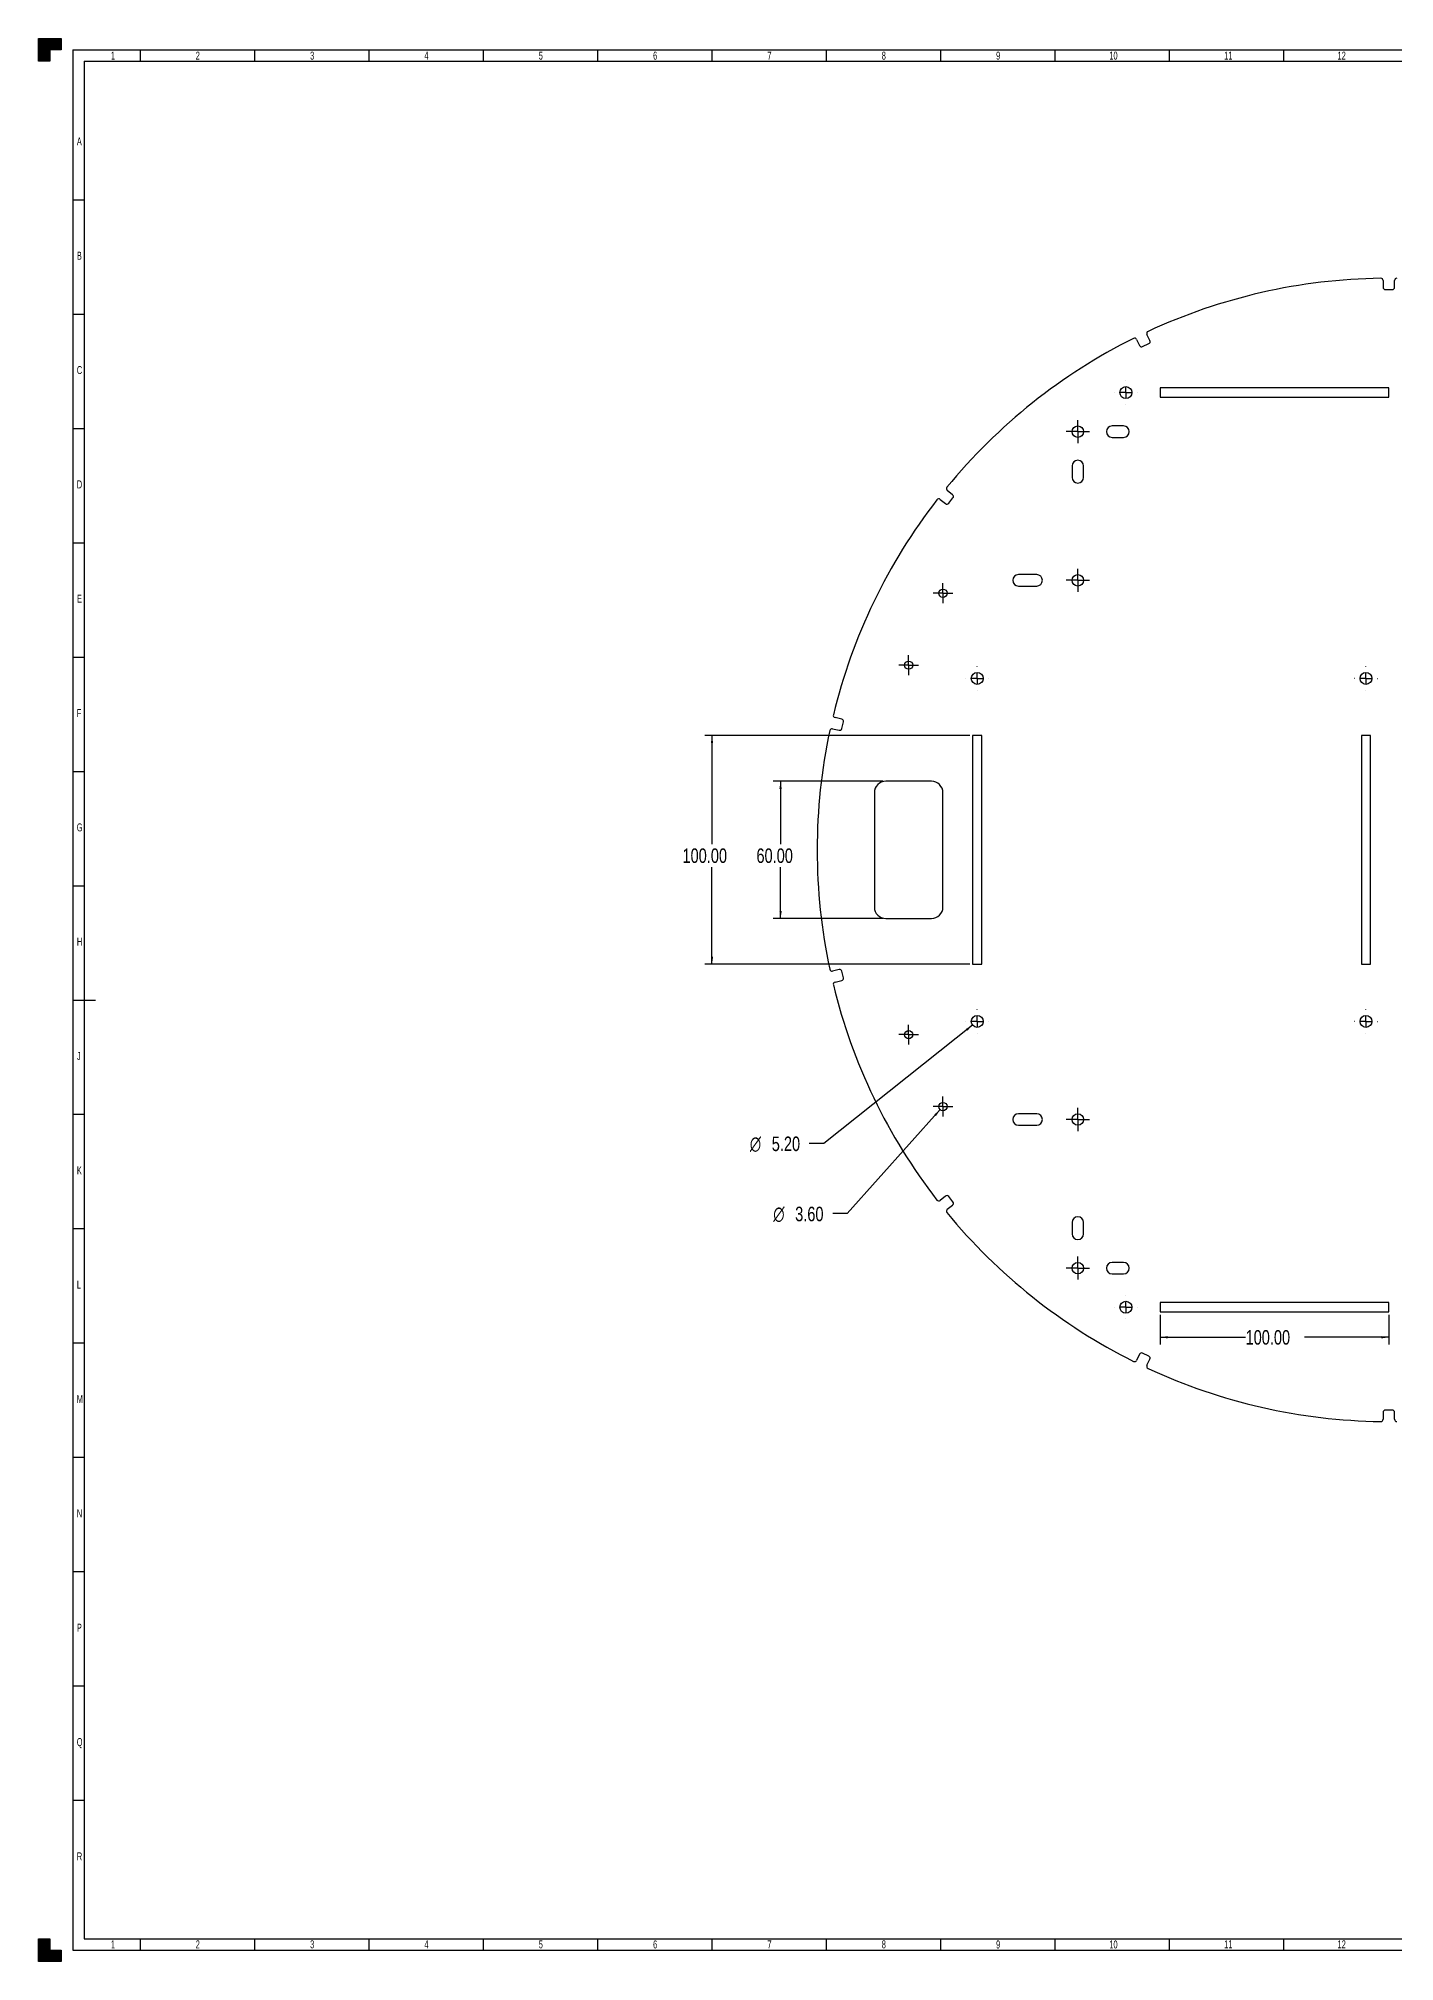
# Model space of a CAD drawing. Extents: x 0 to 1189, y 0 to 841.
# Drawn here: x 0 to 593, y 0 to 841 of the extents above; entities that cross this region are included whole.
import ezdxf

# ---------------------------------------------------------------- set-up
doc = ezdxf.new("R2010")
doc.units = 0
doc.layers.get('0').update_dxf_attribs({"linetype": 'CONTINUOUS'})
doc.layers.add('BORDER', color=7, linetype='CONTINUOUS')
doc.layers.add('TRIM', color=7, linetype='CONTINUOUS')
doc.styles.add('SLDTEXTSTYLE0', font='TXT', dxfattribs={"width": 0.75})
doc.styles.add('SLDTEXTSTYLE1', font='TXT', dxfattribs={"width": 0.605})
doc.dimstyles.get("Standard").update_dxf_attribs({"dimtxt": 2.5, "dimasz": 2.5, "dimexe": 1.25, "dimexo": 0.625, "dimtad": 1, "dimcen": 2.5, "dimazin": 3, "dimtfac": 1, "dimtmove": 0, "dimatfit": 3})

# ---------------------------------------------------------------- blocks, each defined once
blk = doc.blocks.new('*U38')
at = {"layer": 'TRIM', "linetype": 'CONTINUOUS'}
for p, q in [((0, 5), (0, 10)), ((5, 10), (5, 5)), ((0, 0), (0, 5)), ((10, 5), (10, 0))]:
    blk.add_line(p, q, dxfattribs=at)
at = {"layer": 'TRIM', "linetype": 'CONTINUOUS', "extrusion": (0, 0, -1)}
for points in [[(0, 10), (-5, 5), (0, 5)], [(0, 10), (-5, 10), (-5, 5)], [(0, 5), (-10, 0), (0, 0)], [(0, 5), (-10, 5), (-10, 0)]]:
    blk.add_solid(points, dxfattribs=at)
blk = doc.blocks.new('*U39')
at = {"layer": 'TRIM', "linetype": 'CONTINUOUS'}
for p, q in [((0, 836), (0, 841)), ((10, 841), (10, 836)), ((0, 831), (0, 836)), ((5, 836), (5, 831))]:
    blk.add_line(p, q, dxfattribs=at)
at = {"layer": 'TRIM', "linetype": 'CONTINUOUS', "extrusion": (0, 0, -1)}
for points in [[(0, 841), (-10, 836), (0, 836)], [(0, 841), (-10, 841), (-10, 836)], [(0, 836), (-5, 831), (0, 831)], [(0, 836), (-5, 836), (-5, 831)]]:
    blk.add_solid(points, dxfattribs=at)
blk = doc.blocks.new('*U43')
at = {"layer": 'BORDER', "color": 7, "style": 'SLDTEXTSTYLE1', "width": 0.605}
blk.add_text('K', height=3.5, dxfattribs=at).set_placement((16.8, 344.24))
blk = doc.blocks.new('*U44')
at = {"layer": 'BORDER', "color": 7, "style": 'SLDTEXTSTYLE1', "width": 0.605}
blk.add_text('J', height=3.5, dxfattribs=at).set_placement((16.83, 394.24))
blk = doc.blocks.new('*U45')
at = {"layer": 'BORDER', "color": 7, "style": 'SLDTEXTSTYLE1', "width": 0.605}
blk.add_text('H', height=3.5, dxfattribs=at).set_placement((16.8, 444.24))
blk = doc.blocks.new('*U46')
at = {"layer": 'BORDER', "color": 7, "style": 'SLDTEXTSTYLE1', "width": 0.605}
blk.add_text('G', height=3.5, dxfattribs=at).set_placement((16.76, 494.24))
blk = doc.blocks.new('*U47')
at = {"layer": 'BORDER', "color": 7, "style": 'SLDTEXTSTYLE1', "width": 0.605}
blk.add_text('E', height=3.5, dxfattribs=at).set_placement((16.82, 594.24))
blk = doc.blocks.new('*U48')
at = {"layer": 'BORDER', "color": 7, "style": 'SLDTEXTSTYLE1', "width": 0.605}
blk.add_text('F', height=3.5, dxfattribs=at).set_placement((16.79, 544.24))
blk = doc.blocks.new('*U49')
at = {"layer": 'BORDER', "color": 7, "style": 'SLDTEXTSTYLE1', "width": 0.605}
blk.add_text('L', height=3.5, dxfattribs=at).set_placement((16.8, 294.24))
blk = doc.blocks.new('*U50')
at = {"layer": 'BORDER', "color": 7, "style": 'SLDTEXTSTYLE1', "width": 0.605}
blk.add_text('6', height=3.5, dxfattribs=at).set_placement((268.79, 5.72))
blk = doc.blocks.new('*U51')
at = {"layer": 'BORDER', "color": 7, "style": 'SLDTEXTSTYLE1', "width": 0.605}
blk.add_text('11', height=3.5, dxfattribs=at).set_placement((518.57, 5.77))
blk = doc.blocks.new('*U52')
at = {"layer": 'BORDER', "color": 7, "style": 'SLDTEXTSTYLE1', "width": 0.605}
blk.add_text('9', height=3.5, dxfattribs=at).set_placement((418.8, 5.72))
blk = doc.blocks.new('*U53')
at = {"layer": 'BORDER', "color": 7, "style": 'SLDTEXTSTYLE1', "width": 0.605}
blk.add_text('2', height=3.5, dxfattribs=at).set_placement((68.79, 5.74))
blk = doc.blocks.new('*U54')
at = {"layer": 'BORDER', "color": 7, "style": 'SLDTEXTSTYLE1', "width": 0.605}
blk.add_text('1', height=3.5, dxfattribs=at).set_placement((31.71, 5.74))
blk = doc.blocks.new('*U55')
at = {"layer": 'BORDER', "color": 7, "style": 'SLDTEXTSTYLE1', "width": 0.605}
blk.add_text('5', height=3.5, dxfattribs=at).set_placement((218.79, 5.77))
blk = doc.blocks.new('*U56')
at = {"layer": 'BORDER', "color": 7, "style": 'SLDTEXTSTYLE1', "width": 0.605}
blk.add_text('12', height=3.5, dxfattribs=at).set_placement((568.15, 5.77))
blk = doc.blocks.new('*U57')
at = {"layer": 'BORDER', "color": 7, "style": 'SLDTEXTSTYLE1', "width": 0.605}
blk.add_text('3', height=3.5, dxfattribs=at).set_placement((118.8, 5.77))
blk = doc.blocks.new('*U58')
at = {"layer": 'BORDER', "color": 7, "style": 'SLDTEXTSTYLE1', "width": 0.605}
blk.add_text('10', height=3.5, dxfattribs=at).set_placement((468.33, 5.72))
blk = doc.blocks.new('*U59')
at = {"layer": 'BORDER', "color": 7, "style": 'SLDTEXTSTYLE1', "width": 0.605}
blk.add_text('4', height=3.5, dxfattribs=at).set_placement((168.79, 5.72))
blk = doc.blocks.new('*U60')
at = {"layer": 'BORDER', "color": 7, "style": 'SLDTEXTSTYLE1', "width": 0.605}
blk.add_text('7', height=3.5, dxfattribs=at).set_placement((318.8, 5.77))
blk = doc.blocks.new('*U61')
at = {"layer": 'BORDER', "color": 7, "style": 'SLDTEXTSTYLE1', "width": 0.605}
blk.add_text('8', height=3.5, dxfattribs=at).set_placement((368.8, 5.77))
blk = doc.blocks.new('*U62')
at = {"layer": 'BORDER', "color": 7, "style": 'SLDTEXTSTYLE1', "width": 0.605}
blk.add_text('D', height=3.5, dxfattribs=at).set_placement((16.79, 644.24))
blk = doc.blocks.new('*U63')
at = {"layer": 'BORDER', "color": 7, "style": 'SLDTEXTSTYLE1', "width": 0.605}
blk.add_text('B', height=3.5, dxfattribs=at).set_placement((16.81, 744.24))
blk = doc.blocks.new('*U64')
at = {"layer": 'BORDER', "color": 7, "style": 'SLDTEXTSTYLE1', "width": 0.605}
blk.add_text('C', height=3.5, dxfattribs=at).set_placement((16.78, 694.24))
blk = doc.blocks.new('*U65')
at = {"layer": 'BORDER', "color": 7, "style": 'SLDTEXTSTYLE1', "width": 0.605}
blk.add_text('A', height=3.5, dxfattribs=at).set_placement((16.78, 794.24))
blk = doc.blocks.new('*U78')
at = {"layer": 'BORDER', "color": 7, "style": 'SLDTEXTSTYLE1', "width": 0.605}
blk.add_text('Q', height=3.5, dxfattribs=at).set_placement((16.75, 94.24))
blk = doc.blocks.new('*U79')
at = {"layer": 'BORDER', "color": 7, "style": 'SLDTEXTSTYLE1', "width": 0.605}
blk.add_text('P', height=3.5, dxfattribs=at).set_placement((16.81, 144.24))
blk = doc.blocks.new('*U80')
at = {"layer": 'BORDER', "color": 7, "style": 'SLDTEXTSTYLE1', "width": 0.605}
blk.add_text('N', height=3.5, dxfattribs=at).set_placement((16.8, 194.24))
blk = doc.blocks.new('*U81')
at = {"layer": 'BORDER', "color": 7, "style": 'SLDTEXTSTYLE1', "width": 0.605}
blk.add_text('M', height=3.5, dxfattribs=at).set_placement((16.75, 244.24))
blk = doc.blocks.new('*U82')
at = {"layer": 'BORDER', "color": 7, "style": 'SLDTEXTSTYLE1', "width": 0.605}
blk.add_text('R', height=3.5, dxfattribs=at).set_placement((16.78, 44.24))
blk = doc.blocks.new('*U90')
at = {"layer": 'BORDER', "color": 7, "style": 'SLDTEXTSTYLE1', "width": 0.605}
blk.add_text('2', height=3.5, dxfattribs=at).set_placement((68.79, 831.74))
blk = doc.blocks.new('*U91')
at = {"layer": 'BORDER', "color": 7, "style": 'SLDTEXTSTYLE1', "width": 0.605}
blk.add_text('1', height=3.5, dxfattribs=at).set_placement((31.71, 831.74))
blk = doc.blocks.new('*U92')
at = {"layer": 'BORDER', "color": 7, "style": 'SLDTEXTSTYLE1', "width": 0.605}
blk.add_text('3', height=3.5, dxfattribs=at).set_placement((118.8, 831.74))
blk = doc.blocks.new('*U93')
at = {"layer": 'BORDER', "color": 7, "style": 'SLDTEXTSTYLE1', "width": 0.605}
blk.add_text('6', height=3.5, dxfattribs=at).set_placement((268.79, 831.74))
blk = doc.blocks.new('*U94')
at = {"layer": 'BORDER', "color": 7, "style": 'SLDTEXTSTYLE1', "width": 0.605}
blk.add_text('5', height=3.5, dxfattribs=at).set_placement((218.79, 831.74))
blk = doc.blocks.new('*U95')
at = {"layer": 'BORDER', "color": 7, "style": 'SLDTEXTSTYLE1', "width": 0.605}
blk.add_text('4', height=3.5, dxfattribs=at).set_placement((168.79, 831.74))
blk = doc.blocks.new('*U96')
at = {"layer": 'BORDER', "color": 7, "style": 'SLDTEXTSTYLE1', "width": 0.605}
blk.add_text('7', height=3.5, dxfattribs=at).set_placement((318.8, 831.74))
blk = doc.blocks.new('*U97')
at = {"layer": 'BORDER', "color": 7, "style": 'SLDTEXTSTYLE1', "width": 0.605}
blk.add_text('11', height=3.5, dxfattribs=at).set_placement((518.57, 831.74))
blk = doc.blocks.new('*U98')
at = {"layer": 'BORDER', "color": 7, "style": 'SLDTEXTSTYLE1', "width": 0.605}
blk.add_text('10', height=3.5, dxfattribs=at).set_placement((468.33, 831.74))
blk = doc.blocks.new('*U99')
at = {"layer": 'BORDER', "color": 7, "style": 'SLDTEXTSTYLE1', "width": 0.605}
blk.add_text('9', height=3.5, dxfattribs=at).set_placement((418.8, 831.74))
blk = doc.blocks.new('*U100')
at = {"layer": 'BORDER', "color": 7, "style": 'SLDTEXTSTYLE1', "width": 0.605}
blk.add_text('8', height=3.5, dxfattribs=at).set_placement((368.8, 831.74))
blk = doc.blocks.new('*U101')
at = {"layer": 'BORDER', "color": 7, "style": 'SLDTEXTSTYLE1', "width": 0.605}
blk.add_text('12', height=3.5, dxfattribs=at).set_placement((568.15, 831.74))
blk = doc.blocks.new('*U154')
at = {"layer": 'BORDER', "style": 'SLDTEXTSTYLE0', "width": 0.75}
blk.add_text('∅', height=6.35, dxfattribs=at).set_placement((850.22, 634.26))
blk = doc.blocks.new('*U155')
at = {"layer": 'BORDER', "style": 'SLDTEXTSTYLE0', "width": 0.75}
blk.add_text('500.00', height=6.35, dxfattribs=at).set_placement((859.8, 634.26))
blk = doc.blocks.new('_D')
at = {"layer": 'BORDER'}
for p, q in [((805.13, 614.43), (843.87, 637.59)), ((843.87, 637.59), (850.22, 637.59))]:
    blk.add_line(p, q, dxfattribs=at)
blk.add_solid([(805.13, 614.43), (808.22, 615.69), (807.7, 616.56)], dxfattribs=at)
for name in ['*U154', '*U155']:
    blk.add_blockref(name, (0, 0))
blk = doc.blocks.new('*U156')
at = {"layer": 'BORDER', "style": 'SLDTEXTSTYLE0', "width": 0.75}
blk.add_text('60.00', height=6.35, dxfattribs=at).set_placement((314, 480.44))
blk = doc.blocks.new('_D_1')
at = {"layer": 'BORDER'}
for p, q in [((369.28, 516.14), (321.38, 516.14)), ((324.55, 516.14), (324.55, 488.7)), ((324.55, 456.14), (324.55, 478.61)), ((369.28, 456.14), (321.38, 456.14))]:
    blk.add_line(p, q, dxfattribs=at)
for points in [[(324.55, 516.14), (324.04, 512.84), (325.06, 512.84)], [(324.55, 456.14), (325.06, 459.45), (324.04, 459.45)]]:
    blk.add_solid(points, dxfattribs=at)
blk.add_blockref('*U156', (0, 0))
blk = doc.blocks.new('*U157')
at = {"layer": 'BORDER', "style": 'SLDTEXTSTYLE0', "width": 0.75}
blk.add_text('∅', height=6.35, dxfattribs=at).set_placement((321.34, 323.75))
blk = doc.blocks.new('*U158')
at = {"layer": 'BORDER', "style": 'SLDTEXTSTYLE0', "width": 0.75}
blk.add_text('3.60', height=6.35, dxfattribs=at).set_placement((330.93, 323.75))
blk = doc.blocks.new('_D_2')
at = {"layer": 'BORDER'}
for p, q in [((394.35, 372.55), (353.7, 327.09)), ((353.7, 327.09), (347.35, 327.09))]:
    blk.add_line(p, q, dxfattribs=at)
blk.add_solid([(394.35, 372.55), (391.77, 370.43), (392.53, 369.75)], dxfattribs=at)
for name in ['*U157', '*U158']:
    blk.add_blockref(name, (0, 0))
blk = doc.blocks.new('*U159')
at = {"layer": 'BORDER', "style": 'SLDTEXTSTYLE0', "width": 0.75}
blk.add_text('∅', height=6.35, dxfattribs=at).set_placement((311.1, 354.44))
blk = doc.blocks.new('*U160')
at = {"layer": 'BORDER', "style": 'SLDTEXTSTYLE0', "width": 0.75}
blk.add_text('5.20', height=6.35, dxfattribs=at).set_placement((320.69, 354.44))
blk = doc.blocks.new('_D_3')
at = {"layer": 'BORDER'}
for p, q in [((408.52, 409.53), (343.45, 357.77)), ((343.45, 357.77), (337.1, 357.77))]:
    blk.add_line(p, q, dxfattribs=at)
blk.add_solid([(408.52, 409.53), (405.62, 407.87), (406.25, 407.07)], dxfattribs=at)
for name in ['*U159', '*U160']:
    blk.add_blockref(name, (0, 0))
blk = doc.blocks.new('*U161')
at = {"layer": 'BORDER', "style": 'SLDTEXTSTYLE0', "width": 0.75}
blk.add_text('100.00', height=6.35, dxfattribs=at).set_placement((527.9, 269.79))
blk = doc.blocks.new('_D_4')
at = {"layer": 'BORDER'}
for p, q in [((490.55, 282.87), (490.55, 269.83)), ((590.55, 282.87), (590.55, 269.83)), ((490.55, 273), (527.9, 273)), ((590.55, 273), (553.7, 273))]:
    blk.add_line(p, q, dxfattribs=at)
for points in [[(490.55, 273), (493.85, 272.49), (493.85, 273.51)], [(590.55, 273), (587.25, 273.51), (587.25, 272.49)]]:
    blk.add_solid(points, dxfattribs=at)
blk.add_blockref('*U161', (0, 0))
blk = doc.blocks.new('*U165')
at = {"layer": 'BORDER', "style": 'SLDTEXTSTYLE0', "width": 0.75}
blk.add_text('100.00', height=6.35, dxfattribs=at).set_placement((281.65, 480.44))
blk = doc.blocks.new('_D_8')
at = {"layer": 'BORDER'}
for p, q in [((407.28, 536.14), (291.38, 536.14)), ((294.55, 536.14), (294.55, 488.7)), ((294.55, 436.14), (294.55, 478.61)), ((407.28, 436.14), (291.38, 436.14))]:
    blk.add_line(p, q, dxfattribs=at)
for points in [[(294.55, 536.14), (294.04, 532.84), (295.06, 532.84)], [(294.55, 436.14), (295.06, 439.45), (294.04, 439.45)]]:
    blk.add_solid(points, dxfattribs=at)
blk.add_blockref('*U165', (0, 0))
blk = doc.blocks.new('SW_CENTERMARKSYMBOL_0')
at = {"layer": 'BORDER', "color": 0}
for p, q in [((-5.08, 0), (-5.14, 0)), ((0, 0), (-2.54, 0)), ((0, 5.08), (0, 5.14)), ((0, 0), (0, 2.54)), ((0, 0), (0, -2.54)), ((0, 0), (2.54, 0)), ((5.08, 0), (5.14, 0)), ((0, -5.08), (0, -5.14))]:
    blk.add_line(p, q, dxfattribs=at)
blk = doc.blocks.new('SW_CENTERMARKSYMBOL_1')
at = {"layer": 'BORDER', "color": 0}
for p, q in [((-5.08, 0), (-5.14, 0)), ((0, 0), (-2.54, 0)), ((0, 5.08), (0, 5.14)), ((0, 0), (0, 2.54)), ((0, 0), (0, -2.54)), ((0, 0), (2.54, 0)), ((5.08, 0), (5.14, 0)), ((0, -5.08), (0, -5.14))]:
    blk.add_line(p, q, dxfattribs=at)
blk = doc.blocks.new('SW_CENTERMARKSYMBOL_2')
at = {"layer": 'BORDER', "color": 0}
for p, q in [((-5.08, 0), (-5.14, 0)), ((0, 0), (-2.54, 0)), ((0, 5.08), (0, 5.14)), ((0, 0), (0, 2.54)), ((0, 0), (0, -2.54)), ((0, 0), (2.54, 0)), ((5.08, 0), (5.14, 0)), ((0, -5.08), (0, -5.14))]:
    blk.add_line(p, q, dxfattribs=at)
blk = doc.blocks.new('SW_CENTERMARKSYMBOL_3')
at = {"layer": 'BORDER', "color": 0}
for p, q in [((-5.08, 0), (-5.14, 0)), ((0, 0), (-2.54, 0)), ((0, 5.08), (0, 5.14)), ((0, 0), (0, 2.54)), ((0, 0), (0, -2.54)), ((0, 0), (2.54, 0)), ((5.08, 0), (5.14, 0)), ((0, -5.08), (0, -5.14))]:
    blk.add_line(p, q, dxfattribs=at)
blk = doc.blocks.new('SW_CENTERMARKSYMBOL_4')
at = {"layer": 'BORDER', "color": 0}
for p, q in [((-5.08, 0), (-5.14, 0)), ((0, 0), (-2.54, 0)), ((0, 5.08), (0, 5.14)), ((0, 0), (0, 2.54)), ((0, 0), (0, -2.54)), ((0, 0), (2.54, 0)), ((5.08, 0), (5.14, 0)), ((0, -5.08), (0, -5.14))]:
    blk.add_line(p, q, dxfattribs=at)
blk = doc.blocks.new('SW_CENTERMARKSYMBOL_7')
at = {"layer": 'BORDER', "color": 0}
for p, q in [((-5.08, 0), (-5.14, 0)), ((0, 0), (-2.54, 0)), ((0, 5.08), (0, 5.14)), ((0, 0), (0, 2.54)), ((0, 0), (0, -2.54)), ((0, 0), (2.54, 0)), ((5.08, 0), (5.14, 0)), ((0, -5.08), (0, -5.14))]:
    blk.add_line(p, q, dxfattribs=at)
blk = doc.blocks.new('SW_CENTERMARKSYMBOL_8')
at = {"layer": 'BORDER', "color": 0}
for p, q in [((-2.54, 0), (-5.04, 0)), ((0, 0), (-2.54, 0)), ((0, 2.54), (0, 5.04)), ((0, 0), (0, 2.54)), ((0, 0), (0, -2.54)), ((0, 0), (2.54, 0)), ((2.54, 0), (5.04, 0)), ((0, -2.54), (0, -5.04))]:
    blk.add_line(p, q, dxfattribs=at)
blk = doc.blocks.new('SW_CENTERMARKSYMBOL_10')
at = {"layer": 'BORDER', "color": 0}
for p, q in [((-2.54, 0), (-5.04, 0)), ((0, 0), (-2.54, 0)), ((0, 2.54), (0, 5.04)), ((0, 0), (0, 2.54)), ((0, 0), (0, -2.54)), ((0, 0), (2.54, 0)), ((2.54, 0), (5.04, 0)), ((0, -2.54), (0, -5.04))]:
    blk.add_line(p, q, dxfattribs=at)
blk = doc.blocks.new('SW_CENTERMARKSYMBOL_12')
at = {"layer": 'BORDER', "color": 0}
for p, q in [((-2.54, 0), (-5.04, 0)), ((0, 0), (-2.54, 0)), ((0, 2.54), (0, 5.04)), ((0, 0), (0, 2.54)), ((0, 0), (0, -2.54)), ((0, 0), (2.54, 0)), ((2.54, 0), (5.04, 0)), ((0, -2.54), (0, -5.04))]:
    blk.add_line(p, q, dxfattribs=at)
blk = doc.blocks.new('SW_CENTERMARKSYMBOL_15')
at = {"layer": 'BORDER', "color": 0}
for p, q in [((-2.54, 0), (-5.04, 0)), ((0, 0), (-2.54, 0)), ((0, 2.54), (0, 5.04)), ((0, 0), (0, 2.54)), ((0, 0), (0, -2.54)), ((0, 0), (2.54, 0)), ((2.54, 0), (5.04, 0)), ((0, -2.54), (0, -5.04))]:
    blk.add_line(p, q, dxfattribs=at)
blk = doc.blocks.new('SW_CENTERMARKSYMBOL_19')
at = {"layer": 'BORDER', "color": 0}
for p, q in [((-2.54, 0), (-4.34, 0)), ((0, 0), (-2.54, 0)), ((0, 2.54), (0, 4.34)), ((0, 0), (0, 2.54)), ((0, 0), (0, -2.54)), ((0, 0), (2.54, 0)), ((2.54, 0), (4.34, 0)), ((0, -2.54), (0, -4.34))]:
    blk.add_line(p, q, dxfattribs=at)
blk = doc.blocks.new('SW_CENTERMARKSYMBOL_20')
at = {"layer": 'BORDER', "color": 0}
for p, q in [((-2.54, 0), (-4.34, 0)), ((0, 0), (-2.54, 0)), ((0, 2.54), (0, 4.34)), ((0, 0), (0, 2.54)), ((0, 0), (0, -2.54)), ((0, 0), (2.54, 0)), ((2.54, 0), (4.34, 0)), ((0, -2.54), (0, -4.34))]:
    blk.add_line(p, q, dxfattribs=at)
blk = doc.blocks.new('SW_CENTERMARKSYMBOL_21')
at = {"layer": 'BORDER', "color": 0}
for p, q in [((-2.54, 0), (-4.34, 0)), ((0, 0), (-2.54, 0)), ((0, 2.54), (0, 4.34)), ((0, 0), (0, 2.54)), ((0, 0), (0, -2.54)), ((0, 0), (2.54, 0)), ((2.54, 0), (4.34, 0)), ((0, -2.54), (0, -4.34))]:
    blk.add_line(p, q, dxfattribs=at)
blk = doc.blocks.new('SW_CENTERMARKSYMBOL_22')
at = {"layer": 'BORDER', "color": 0}
for p, q in [((-2.54, 0), (-4.34, 0)), ((0, 0), (-2.54, 0)), ((0, 2.54), (0, 4.34)), ((0, 0), (0, 2.54)), ((0, 0), (0, -2.54)), ((0, 0), (2.54, 0)), ((2.54, 0), (4.34, 0)), ((0, -2.54), (0, -4.34))]:
    blk.add_line(p, q, dxfattribs=at)

msp = doc.modelspace()

# ---------------------------------------------------------------- linework, layer by layer
at = {"color": 7, "linetype": 'CONTINUOUS'}
for p, q in [((588.051, 735.12), (588.051, 732.144)), ((593.051, 732.144), (593.051, 735.12)), ((589.051, 731.144), (592.051, 731.144)), ((480.273, 709.379), (481.564, 706.698)), ((482.898, 706.231), (485.601, 707.533)), ((486.068, 708.868), (484.778, 711.548)), ((590.551, 688.144), (490.551, 688.144)), ((490.551, 688.144), (490.551, 684.144)), ((490.551, 684.144), (590.551, 684.144)), ((590.551, 684.144), (590.551, 688.144)), ((474.551, 671.544), (469.551, 671.544)), ((469.551, 666.544), (474.551, 666.544)), ((452.051, 654.044), (452.051, 649.044)), ((457.051, 649.044), (457.051, 654.044)), ((394.336, 639.424), (396.662, 637.568)), ((399.78, 641.478), (397.453, 643.333)), ((398.068, 637.727), (399.938, 640.072)), ((436.551, 606.544), (428.551, 606.544)), ((428.551, 601.544), (436.551, 601.544)), ((347.262, 539.109), (350.163, 538.447)), ((351.275, 543.322), (348.375, 543.984)), ((351.36, 539.2), (352.028, 542.124)), ((412.551, 536.144), (408.551, 536.144)), ((408.551, 536.144), (408.551, 436.144)), ((412.551, 436.144), (412.551, 536.144)), ((578.551, 536.144), (578.551, 436.144)), ((582.551, 536.144), (578.551, 536.144)), ((582.551, 436.144), (582.551, 536.144)), ((390.551, 516.144), (370.551, 516.144)), ((365.551, 511.144), (365.551, 461.144)), ((395.551, 461.144), (395.551, 511.144)), ((370.551, 456.144), (390.551, 456.144)), ((350.163, 433.842), (347.262, 433.18)), ((348.375, 428.305), (351.275, 428.967)), ((352.028, 430.164), (351.36, 433.089)), ((408.551, 436.144), (412.551, 436.144)), ((578.551, 436.144), (582.551, 436.144)), ((436.551, 370.744), (428.551, 370.744)), ((428.551, 365.744), (436.551, 365.744)), ((396.662, 334.721), (394.336, 332.865)), ((397.453, 328.956), (399.78, 330.811)), ((399.938, 332.217), (398.068, 334.562)), ((452.051, 323.244), (452.051, 318.244)), ((457.051, 318.244), (457.051, 323.244)), ((474.551, 305.744), (469.551, 305.744)), ((469.551, 300.744), (474.551, 300.744)), ((590.551, 288.144), (490.551, 288.144)), ((490.551, 288.144), (490.551, 284.144)), ((590.551, 284.144), (590.551, 288.144)), ((490.551, 284.144), (590.551, 284.144)), ((481.564, 265.591), (480.273, 262.91)), ((485.601, 264.756), (482.898, 266.058)), ((484.778, 260.741), (486.068, 263.421)), ((588.051, 240.144), (588.051, 237.169)), ((592.051, 241.144), (589.051, 241.144)), ((593.051, 237.169), (593.051, 240.144))]:
    msp.add_line(p, q, dxfattribs=at)
for centre, radius in [((475.551, 686.144), 2.6), ((454.551, 669.044), 2.5), ((454.551, 604.044), 2.5), ((395.551, 598.394), 1.8), ((380.551, 566.922), 1.8), ((410.551, 561.144), 2.6), ((580.551, 561.144), 2.6), ((410.551, 411.144), 2.6), ((580.551, 411.144), 2.6), ((380.551, 405.367), 1.8), ((395.551, 373.895), 1.8), ((454.551, 368.244), 2.5), ((454.551, 303.244), 2.5), ((475.551, 286.144), 2.6)]:
    msp.add_circle(centre, radius, dxfattribs=at)
for centre, radius, start, end in [((590.551, 486.144), 250, 90.805389, 114.908897), ((587.051, 735.12), 1, 0, 90.805389), ((589.051, 732.144), 1, 180, 270), ((592.051, 732.144), 1, 270, 0), ((594.051, 735.12), 1, 89.194611, 180), ((590.551, 486.144), 250, 116.519675, 140.623183), ((479.372, 708.945), 1, 25.714286, 116.519675), ((482.465, 707.132), 1, 205.714286, 295.714286), ((485.678, 711.982), 1, 114.908897, 205.714286), ((485.168, 708.434), 1, 295.714286, 25.714286), ((469.551, 669.044), 2.5, 90, 270), ((474.551, 669.044), 2.5, 270, 90), ((454.551, 654.044), 2.5, 0, 180), ((454.551, 649.044), 2.5, 180, 0), ((590.551, 486.144), 250, 142.23396, 166.337468), ((393.712, 638.642), 1, 51.428571, 142.23396), ((398.077, 644.114), 1, 140.623183, 231.428571), ((399.156, 640.696), 1, 321.428571, 51.428571), ((397.286, 638.35), 1, 231.428571, 321.428571), ((428.551, 604.044), 2.5, 90, 270), ((436.551, 604.044), 2.5, 270, 90), ((590.551, 486.144), 250, 167.948246, 192.051754), ((347.04, 538.134), 1, 77.142857, 167.948246), ((348.597, 544.959), 1, 166.337468, 257.142857), ((350.385, 539.422), 1, 257.142857, 347.142857), ((351.053, 542.347), 1, 347.142857, 77.142857), ((370.551, 511.144), 5, 90, 180), ((390.551, 511.144), 5, 360, 90), ((370.551, 461.144), 5, 180, 270), ((390.551, 461.144), 5, 270, 0), ((347.04, 434.154), 1, 192.051754, 282.857143), ((350.385, 432.867), 1, 12.857143, 102.857143), ((351.053, 429.942), 1, 282.857143, 12.857143), ((348.597, 427.33), 1, 102.857143, 193.662532), ((590.551, 486.144), 250, 193.662532, 217.76604), ((428.551, 368.244), 2.5, 90, 270), ((436.551, 368.244), 2.5, 270, 90), ((393.712, 333.647), 1, 217.76604, 308.571429), ((397.286, 333.939), 1, 38.571429, 128.571429), ((398.077, 328.174), 1, 128.571429, 219.376817), ((399.156, 331.593), 1, 308.571429, 38.571429), ((590.551, 486.144), 250, 219.376817, 243.480325), ((454.551, 323.244), 2.5, 0, 180), ((454.551, 318.244), 2.5, 180, 0), ((469.551, 303.244), 2.5, 90, 270), ((474.551, 303.244), 2.5, 270, 90), ((479.372, 263.344), 1, 243.480325, 334.285714), ((482.465, 265.157), 1, 64.285714, 154.285714), ((485.678, 260.307), 1, 154.285714, 245.091103), ((485.168, 263.855), 1, 334.285714, 64.285714), ((590.551, 486.144), 250, 245.091103, 269.194611), ((587.051, 237.169), 1, 269.194611, 0), ((589.051, 240.144), 1, 90, 180), ((592.051, 240.144), 1, 0, 90), ((594.051, 237.169), 1, 180, 270.805389)]:
    msp.add_arc(centre, radius, start, end, dxfattribs=at)
at = {"layer": 'BORDER'}
for p, q in [((15, 836), (1184, 836)), ((15, 836), (15, 5)), ((44.5, 836), (44.5, 831)), ((94.5, 836), (94.5, 831)), ((144.5, 836), (144.5, 831)), ((194.5, 836), (194.5, 831)), ((244.5, 836), (244.5, 831)), ((294.5, 836), (294.5, 831)), ((344.5, 836), (344.5, 831)), ((394.5, 836), (394.5, 831)), ((444.5, 836), (444.5, 831)), ((494.5, 836), (494.5, 831)), ((544.5, 836), (544.5, 831)), ((20, 831), (1179, 831)), ((20, 831), (20, 10)), ((15, 770.5), (20, 770.5)), ((15, 720.5), (20, 720.5)), ((15, 670.5), (20, 670.5)), ((15, 620.5), (20, 620.5)), ((15, 570.5), (20, 570.5)), ((15, 520.5), (20, 520.5)), ((15, 470.5), (20, 470.5)), ((15, 420.5), (25, 420.5)), ((15, 370.5), (20, 370.5)), ((15, 320.5), (20, 320.5)), ((15, 270.5), (20, 270.5)), ((15, 220.5), (20, 220.5)), ((15, 170.5), (20, 170.5)), ((15, 120.5), (20, 120.5)), ((15, 70.5), (20, 70.5)), ((20, 10), (1179, 10)), ((44.5, 10), (44.5, 5)), ((94.5, 10), (94.5, 5)), ((144.5, 10), (144.5, 5)), ((194.5, 10), (194.5, 5)), ((244.5, 10), (244.5, 5)), ((294.5, 10), (294.5, 5)), ((344.5, 10), (344.5, 5)), ((394.5, 10), (394.5, 5)), ((444.5, 10), (444.5, 5)), ((494.5, 10), (494.5, 5)), ((544.5, 10), (544.5, 5)), ((15, 5), (1184, 5))]:
    msp.add_line(p, q, dxfattribs=at)
at = {"layer": 'TRIM'}
for p, q in [((0, 841), (10, 841)), ((0, 831), (0, 841)), ((10, 841), (10, 836)), ((10, 836), (5, 836)), ((5, 836), (5, 831)), ((5, 831), (0, 831)), ((0, 0), (0, 10)), ((0, 10), (5, 10)), ((5, 10), (5, 5)), ((10, 0), (0, 0)), ((5, 5), (10, 5)), ((10, 5), (10, 0))]:
    msp.add_line(p, q, dxfattribs=at)

# ---------------------------------------------------------------- block references
for name in ['*U91', '*U90', '*U92', '*U95', '*U94', '*U93', '*U96', '*U100', '*U99', '*U98', '*U97', '*U101', '*U65', '*U63', '*U64', '*U62', '*U47', '*U48', '*U46', '*U45', '*U44', '*U43', '*U49', '*U81', '*U80', '*U79', '*U78', '*U82', '*U54', '*U53', '*U57', '*U59', '*U55', '*U50', '*U60', '*U61', '*U52', '*U58', '*U51', '*U56']:
    msp.add_blockref(name, (0, 0))
at = {"layer": 'BORDER'}
for name, p in [('SW_CENTERMARKSYMBOL_7', (475.551, 686.144)), ('SW_CENTERMARKSYMBOL_15', (454.551, 669.044)), ('SW_CENTERMARKSYMBOL_12', (454.551, 604.044)), ('SW_CENTERMARKSYMBOL_22', (395.551, 598.394)), ('SW_CENTERMARKSYMBOL_21', (380.551, 566.922)), ('SW_CENTERMARKSYMBOL_0', (410.551, 561.144)), ('SW_CENTERMARKSYMBOL_2', (580.551, 561.144)), ('SW_CENTERMARKSYMBOL_3', (410.551, 411.144)), ('SW_CENTERMARKSYMBOL_1', (580.551, 411.144)), ('SW_CENTERMARKSYMBOL_20', (380.551, 405.367)), ('SW_CENTERMARKSYMBOL_19', (395.551, 373.895)), ('SW_CENTERMARKSYMBOL_8', (454.551, 368.244)), ('SW_CENTERMARKSYMBOL_10', (454.551, 303.244)), ('SW_CENTERMARKSYMBOL_4', (475.551, 286.144))]:
    msp.add_blockref(name, p, dxfattribs=at)
at = {"layer": 'TRIM', "linetype": 'CONTINUOUS'}
for name in ['*U39', '*U38']:
    msp.add_blockref(name, (0, 0), dxfattribs=at)

# ---------------------------------------------------------------- dimensions: what is measured, and where the dimension line sits
at = {"layer": 'BORDER'}
for p1, p2, picture, middle in [((375.975, 357.859), (805.128, 614.429), '_D', (867.908, 637.589)), ((412.586, 412.763), (408.517, 409.526), '_D_3', (324.101, 357.769)), ((396.751, 375.237), (394.352, 372.553), '_D_2', (334.345, 327.085))]:
    dim = msp.add_diameter_dim_2p(p1=p1, p2=p2, dimstyle='Standard', dxfattribs=at)
    dim.commit()
    dim.dimension.update_dxf_attribs({"geometry": picture, "text_midpoint": middle, "dimtype": 131})
for base, p1, p2, picture, middle in [((294.551, 436.144), (408.551, 536.144), (408.551, 436.144), '_D_8', (294.551, 483.651)), ((324.551, 456.144), (370.551, 516.144), (370.551, 456.144), '_D_1', (324.551, 483.651))]:
    dim = msp.add_linear_dim(base=base, p1=p1, p2=p2, angle=90, dimstyle='Standard', dxfattribs=at)
    dim.commit()
    dim.dimension.update_dxf_attribs({"geometry": picture, "text_midpoint": middle, "dimtype": 128})
dim = msp.add_linear_dim(base=(590.551, 273.002), p1=(490.551, 284.144), p2=(590.551, 284.144), dimstyle='Standard', dxfattribs=at)
dim.commit()
dim.dimension.update_dxf_attribs({"geometry": '_D_4', "text_midpoint": (540.798, 273.002), "dimtype": 128})

doc.saveas('drawing.dxf')
